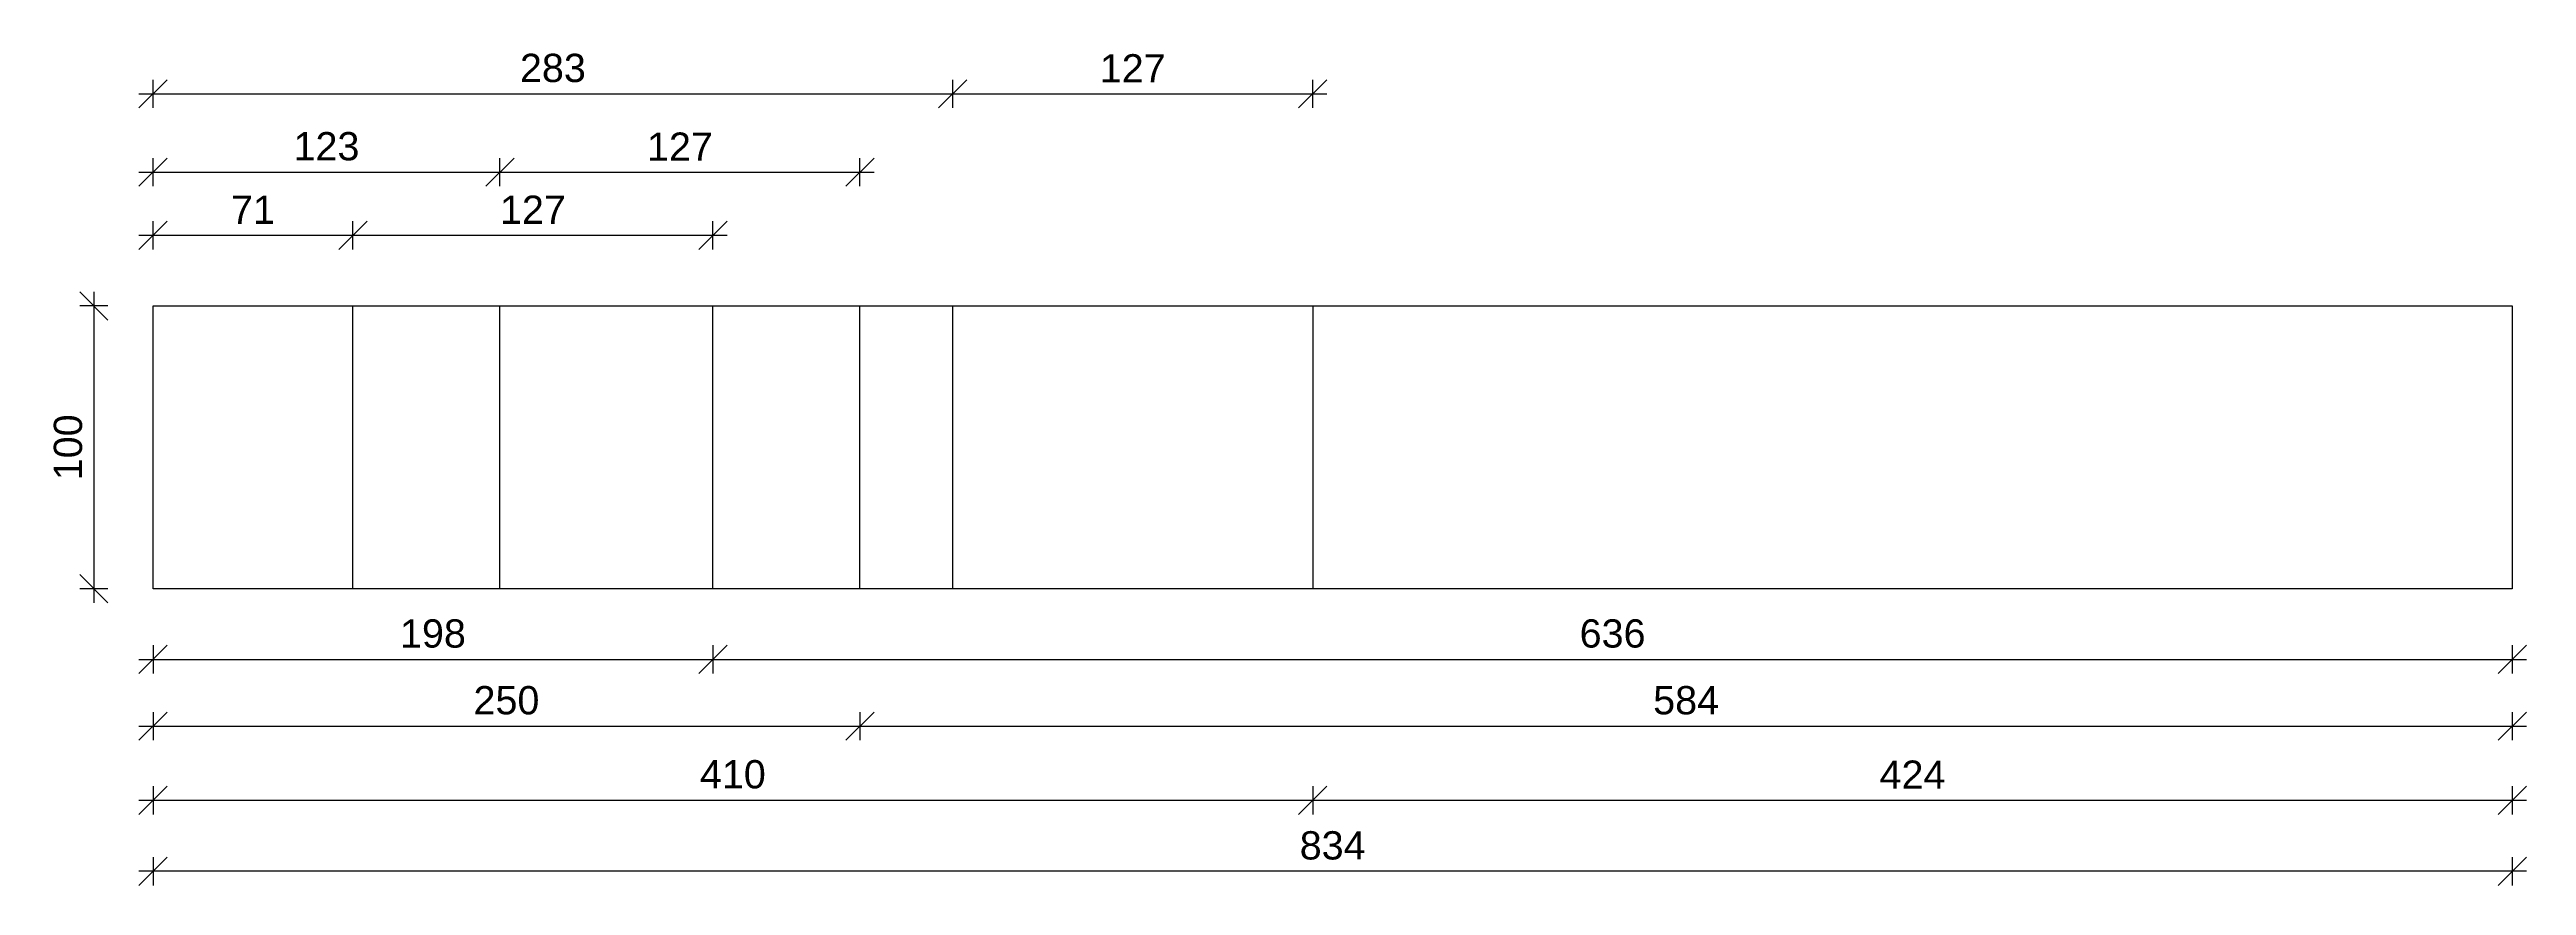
# Model space of a CAD drawing. Header units: millimetres. Extents: x 14254 to 24907, y 5288 to 8625.
# Drawn here: x 14254 to 15130, y 7694 to 7989 of the extents above; entities that cross this region are included whole.
import ezdxf

# ---------------------------------------------------------------- set-up
doc = ezdxf.new("R2010")
doc.units = ezdxf.units.MM
doc.layers.get('0').update_dxf_attribs({"lineweight": 25})
doc.layers.add('Mållinje (Afsætning af mål)', color=4, linetype='Continuous', lineweight=9)
doc.layers.add('Tyk fuldstregslinje (Optegning)', color=7, linetype='Continuous', lineweight=30)
doc.styles.add('Annotative', font='arial.ttf')
doc.dimstyles.new('Annotative', dxfattribs={"dimscale": 0, "dimtxt": 2.5, "dimasz": 2.5, "dimexe": 1.25, "dimexo": 1, "dimgap": 1, "dimtad": 1, "dimdec": 0, "dimzin": 0, "dimtxsty": 'Annotative', "dimblk": 'OBLIQUE', "dimcen": 1, "dimdle": 1.25, "dimadec": 0, "dimazin": 0, "dimtfac": 1, "dimtdec": 0, "dimtofl": 0, "dimtmove": 0, "dimatfit": 3, "dimfxl": 1.25, "dimfxlon": 1, "dimtolj": 1, "dimtzin": 0, "dimarcsym": 0})

# ---------------------------------------------------------------- blocks, each defined once
blk = doc.blocks.new('_Oblique')
at = {"color": 0, "linetype": 'ByBlock', "lineweight": -2}
blk.add_line((-0.5, -0.5), (0.5, 0.5), dxfattribs=at)
blk = doc.blocks.new('*D23')
at = {"layer": 'Defpoints', "color": 0, "transparency": 16777216}
for p in [(14361.42, 7923.83), (14290.71, 7898.83), (14361.42, 7898.83)]:
    blk.add_point(p, dxfattribs=at)
at = {"layer": 'Mållinje (Afsætning af mål)', "color": 0, "lineweight": -2, "transparency": 16777216}
for p, q in [((14290.71, 7918.83), (14290.71, 7928.83)), ((14361.42, 7918.83), (14361.42, 7928.83)), ((14285.71, 7923.83), (14366.42, 7923.83))]:
    blk.add_line(p, q, dxfattribs=at)
at = {"layer": 'Mållinje (Afsætning af mål)', "color": 0, "lineweight": -2, "transparency": 16777216, "xscale": 10, "yscale": 10, "zscale": 10, "rotation": 180}
blk.add_blockref('_Oblique', (14290.71, 7923.83), dxfattribs=at)
at = {"layer": 'Mållinje (Afsætning af mål)', "color": 0, "lineweight": -2, "transparency": 16777216, "xscale": 10, "yscale": 10, "zscale": 10}
blk.add_blockref('_Oblique', (14361.42, 7923.83), dxfattribs=at)
at = {"layer": 'Mållinje (Afsætning af mål)', "color": 0, "transparency": 16777216, "insert": (14326.06, 7932.85), "char_height": 10, "attachment_point": 5, "style": 'Annotative'}
blk.add_mtext('\\A1;71', dxfattribs=at)
blk = doc.blocks.new('*D24')
at = {"layer": 'Defpoints', "color": 0, "transparency": 16777216}
for p in [(14488.71, 7923.83), (14361.42, 7898.83), (14488.71, 7898.83)]:
    blk.add_point(p, dxfattribs=at)
at = {"layer": 'Mållinje (Afsætning af mål)', "color": 0, "lineweight": -2, "transparency": 16777216}
for p, q in [((14361.42, 7918.83), (14361.42, 7928.83)), ((14488.71, 7918.83), (14488.71, 7928.83)), ((14356.42, 7923.83), (14493.71, 7923.83))]:
    blk.add_line(p, q, dxfattribs=at)
at = {"layer": 'Mållinje (Afsætning af mål)', "color": 0, "lineweight": -2, "transparency": 16777216, "xscale": 10, "yscale": 10, "zscale": 10, "rotation": 180}
blk.add_blockref('_Oblique', (14361.42, 7923.83), dxfattribs=at)
at = {"layer": 'Mållinje (Afsætning af mål)', "color": 0, "lineweight": -2, "transparency": 16777216, "xscale": 10, "yscale": 10, "zscale": 10}
blk.add_blockref('_Oblique', (14488.71, 7923.83), dxfattribs=at)
at = {"layer": 'Mållinje (Afsætning af mål)', "color": 0, "transparency": 16777216, "insert": (14425.06, 7932.85), "char_height": 10, "attachment_point": 5, "style": 'Annotative'}
blk.add_mtext('\\A1;127', dxfattribs=at)
blk = doc.blocks.new('*D25')
at = {"layer": 'Defpoints', "color": 0, "transparency": 16777216}
for p in [(14413.42, 7946.13), (14290.71, 7898.83), (14413.42, 7898.83)]:
    blk.add_point(p, dxfattribs=at)
at = {"layer": 'Mållinje (Afsætning af mål)', "color": 0, "lineweight": -2, "transparency": 16777216}
for p, q in [((14285.71, 7946.13), (14418.42, 7946.13)), ((14290.71, 7941.13), (14290.71, 7951.13)), ((14413.42, 7941.13), (14413.42, 7951.13))]:
    blk.add_line(p, q, dxfattribs=at)
at = {"layer": 'Mållinje (Afsætning af mål)', "color": 0, "lineweight": -2, "transparency": 16777216, "xscale": 10, "yscale": 10, "zscale": 10, "rotation": 180}
blk.add_blockref('_Oblique', (14290.71, 7946.13), dxfattribs=at)
at = {"layer": 'Mållinje (Afsætning af mål)', "color": 0, "lineweight": -2, "transparency": 16777216, "xscale": 10, "yscale": 10, "zscale": 10}
blk.add_blockref('_Oblique', (14413.42, 7946.13), dxfattribs=at)
at = {"layer": 'Mållinje (Afsætning af mål)', "color": 0, "transparency": 16777216, "insert": (14352.06, 7955.24), "char_height": 10, "attachment_point": 5, "style": 'Annotative'}
blk.add_mtext('\\A1;123', dxfattribs=at)
blk = doc.blocks.new('*D26')
at = {"layer": 'Defpoints', "color": 0, "transparency": 16777216}
for p in [(14540.71, 7946.13), (14413.42, 7898.83), (14540.71, 7898.83)]:
    blk.add_point(p, dxfattribs=at)
at = {"layer": 'Mållinje (Afsætning af mål)', "color": 0, "lineweight": -2, "transparency": 16777216}
for p, q in [((14408.42, 7946.13), (14545.71, 7946.13)), ((14413.42, 7941.13), (14413.42, 7951.13)), ((14540.71, 7941.13), (14540.71, 7951.13))]:
    blk.add_line(p, q, dxfattribs=at)
at = {"layer": 'Mållinje (Afsætning af mål)', "color": 0, "lineweight": -2, "transparency": 16777216, "xscale": 10, "yscale": 10, "zscale": 10, "rotation": 180}
blk.add_blockref('_Oblique', (14413.42, 7946.13), dxfattribs=at)
at = {"layer": 'Mållinje (Afsætning af mål)', "color": 0, "lineweight": -2, "transparency": 16777216, "xscale": 10, "yscale": 10, "zscale": 10}
blk.add_blockref('_Oblique', (14540.71, 7946.13), dxfattribs=at)
at = {"layer": 'Mållinje (Afsætning af mål)', "color": 0, "transparency": 16777216, "insert": (14477.06, 7955.15), "char_height": 10, "attachment_point": 5, "style": 'Annotative'}
blk.add_mtext('\\A1;127', dxfattribs=at)
blk = doc.blocks.new('*D27')
at = {"layer": 'Defpoints', "color": 0, "transparency": 16777216}
for p in [(14573.55, 7973.83), (14290.71, 7898.83), (14573.55, 7898.83)]:
    blk.add_point(p, dxfattribs=at)
at = {"layer": 'Mållinje (Afsætning af mål)', "color": 0, "lineweight": -2, "transparency": 16777216}
for p, q in [((14285.71, 7973.83), (14578.55, 7973.83)), ((14290.71, 7968.83), (14290.71, 7978.83)), ((14573.55, 7968.83), (14573.55, 7978.83))]:
    blk.add_line(p, q, dxfattribs=at)
at = {"layer": 'Mållinje (Afsætning af mål)', "color": 0, "lineweight": -2, "transparency": 16777216, "xscale": 10, "yscale": 10, "zscale": 10, "rotation": 180}
blk.add_blockref('_Oblique', (14290.71, 7973.83), dxfattribs=at)
at = {"layer": 'Mållinje (Afsætning af mål)', "color": 0, "lineweight": -2, "transparency": 16777216, "xscale": 10, "yscale": 10, "zscale": 10}
blk.add_blockref('_Oblique', (14573.55, 7973.83), dxfattribs=at)
at = {"layer": 'Mållinje (Afsætning af mål)', "color": 0, "transparency": 16777216, "insert": (14432.13, 7982.93), "char_height": 10, "attachment_point": 5, "style": 'Annotative'}
blk.add_mtext('\\A1;283', dxfattribs=at)
blk = doc.blocks.new('*D28')
at = {"layer": 'Defpoints', "color": 0, "transparency": 16777216}
for p in [(14700.84, 7973.83), (14573.55, 7898.83), (14700.84, 7898.83)]:
    blk.add_point(p, dxfattribs=at)
at = {"layer": 'Mållinje (Afsætning af mål)', "color": 0, "lineweight": -2, "transparency": 16777216}
for p, q in [((14568.55, 7973.83), (14705.84, 7973.83)), ((14573.55, 7968.83), (14573.55, 7978.83)), ((14700.84, 7968.83), (14700.84, 7978.83))]:
    blk.add_line(p, q, dxfattribs=at)
at = {"layer": 'Mållinje (Afsætning af mål)', "color": 0, "lineweight": -2, "transparency": 16777216, "xscale": 10, "yscale": 10, "zscale": 10, "rotation": 180}
blk.add_blockref('_Oblique', (14573.55, 7973.83), dxfattribs=at)
at = {"layer": 'Mållinje (Afsætning af mål)', "color": 0, "lineweight": -2, "transparency": 16777216, "xscale": 10, "yscale": 10, "zscale": 10}
blk.add_blockref('_Oblique', (14700.84, 7973.83), dxfattribs=at)
at = {"layer": 'Mållinje (Afsætning af mål)', "color": 0, "transparency": 16777216, "insert": (14637.19, 7982.85), "char_height": 10, "attachment_point": 5, "style": 'Annotative'}
blk.add_mtext('\\A1;127', dxfattribs=at)
blk = doc.blocks.new('*D29')
at = {"layer": 'Defpoints', "color": 0, "transparency": 16777216}
for p in [(14290.71, 7798.83), (14488.71, 7798.83), (14488.71, 7773.83)]:
    blk.add_point(p, dxfattribs=at)
at = {"layer": 'Mållinje (Afsætning af mål)', "color": 0, "lineweight": -2, "transparency": 16777216}
for p, q in [((14290.71, 7778.83), (14290.71, 7768.83)), ((14488.71, 7778.83), (14488.71, 7768.83)), ((14285.71, 7773.83), (14493.71, 7773.83))]:
    blk.add_line(p, q, dxfattribs=at)
at = {"layer": 'Mållinje (Afsætning af mål)', "color": 0, "lineweight": -2, "transparency": 16777216, "xscale": 10, "yscale": 10, "zscale": 10, "rotation": 180}
blk.add_blockref('_Oblique', (14290.71, 7773.83), dxfattribs=at)
at = {"layer": 'Mållinje (Afsætning af mål)', "color": 0, "lineweight": -2, "transparency": 16777216, "xscale": 10, "yscale": 10, "zscale": 10}
blk.add_blockref('_Oblique', (14488.71, 7773.83), dxfattribs=at)
at = {"layer": 'Mållinje (Afsætning af mål)', "color": 0, "transparency": 16777216, "insert": (14389.71, 7782.93), "char_height": 10, "attachment_point": 5, "style": 'Annotative'}
blk.add_mtext('\\A1;198', dxfattribs=at)
blk = doc.blocks.new('*D30')
at = {"layer": 'Defpoints', "color": 0, "transparency": 16777216}
for p in [(14290.71, 7798.83), (14540.71, 7798.83), (14540.71, 7750.22)]:
    blk.add_point(p, dxfattribs=at)
at = {"layer": 'Mållinje (Afsætning af mål)', "color": 0, "lineweight": -2, "transparency": 16777216}
for p, q in [((14290.71, 7755.22), (14290.71, 7745.22)), ((14540.71, 7755.22), (14540.71, 7745.22)), ((14285.71, 7750.22), (14545.71, 7750.22))]:
    blk.add_line(p, q, dxfattribs=at)
at = {"layer": 'Mållinje (Afsætning af mål)', "color": 0, "lineweight": -2, "transparency": 16777216, "xscale": 10, "yscale": 10, "zscale": 10, "rotation": 180}
blk.add_blockref('_Oblique', (14290.71, 7750.22), dxfattribs=at)
at = {"layer": 'Mållinje (Afsætning af mål)', "color": 0, "lineweight": -2, "transparency": 16777216, "xscale": 10, "yscale": 10, "zscale": 10}
blk.add_blockref('_Oblique', (14540.71, 7750.22), dxfattribs=at)
at = {"layer": 'Mållinje (Afsætning af mål)', "color": 0, "transparency": 16777216, "insert": (14415.71, 7759.33), "char_height": 10, "attachment_point": 5, "style": 'Annotative'}
blk.add_mtext('\\A1;250', dxfattribs=at)
blk = doc.blocks.new('*D31')
at = {"layer": 'Defpoints', "color": 0, "transparency": 16777216}
for p in [(14290.71, 7798.83), (14700.84, 7798.83), (14700.84, 7724.04)]:
    blk.add_point(p, dxfattribs=at)
at = {"layer": 'Mållinje (Afsætning af mål)', "color": 0, "lineweight": -2, "transparency": 16777216}
for p, q in [((14290.71, 7729.04), (14290.71, 7719.04)), ((14700.84, 7729.04), (14700.84, 7719.04)), ((14285.71, 7724.04), (14705.84, 7724.04))]:
    blk.add_line(p, q, dxfattribs=at)
at = {"layer": 'Mållinje (Afsætning af mål)', "color": 0, "lineweight": -2, "transparency": 16777216, "xscale": 10, "yscale": 10, "zscale": 10, "rotation": 180}
blk.add_blockref('_Oblique', (14290.71, 7724.04), dxfattribs=at)
at = {"layer": 'Mållinje (Afsætning af mål)', "color": 0, "lineweight": -2, "transparency": 16777216, "xscale": 10, "yscale": 10, "zscale": 10}
blk.add_blockref('_Oblique', (14700.84, 7724.04), dxfattribs=at)
at = {"layer": 'Mållinje (Afsætning af mål)', "color": 0, "transparency": 16777216, "insert": (14495.77, 7733.15), "char_height": 10, "attachment_point": 5, "style": 'Annotative'}
blk.add_mtext('\\A1;410', dxfattribs=at)
blk = doc.blocks.new('*D32')
at = {"layer": 'Defpoints', "color": 0, "transparency": 16777216}
for p in [(14700.84, 7798.83), (15125.1, 7798.83), (15125.1, 7724.04)]:
    blk.add_point(p, dxfattribs=at)
at = {"layer": 'Mållinje (Afsætning af mål)', "color": 0, "lineweight": -2, "transparency": 16777216}
for p, q in [((14700.84, 7729.04), (14700.84, 7719.04)), ((15125.1, 7729.04), (15125.1, 7719.04)), ((14695.84, 7724.04), (15130.1, 7724.04))]:
    blk.add_line(p, q, dxfattribs=at)
at = {"layer": 'Mållinje (Afsætning af mål)', "color": 0, "lineweight": -2, "transparency": 16777216, "xscale": 10, "yscale": 10, "zscale": 10, "rotation": 180}
blk.add_blockref('_Oblique', (14700.84, 7724.04), dxfattribs=at)
at = {"layer": 'Mållinje (Afsætning af mål)', "color": 0, "lineweight": -2, "transparency": 16777216, "xscale": 10, "yscale": 10, "zscale": 10}
blk.add_blockref('_Oblique', (15125.1, 7724.04), dxfattribs=at)
at = {"layer": 'Mållinje (Afsætning af mål)', "color": 0, "transparency": 16777216, "insert": (14912.97, 7733.07), "char_height": 10, "attachment_point": 5, "style": 'Annotative'}
blk.add_mtext('\\A1;424', dxfattribs=at)
blk = doc.blocks.new('*D33')
at = {"layer": 'Defpoints', "color": 0, "transparency": 16777216}
for p in [(14290.71, 7798.83), (15125.1, 7798.83), (14290.71, 7698.89)]:
    blk.add_point(p, dxfattribs=at)
at = {"layer": 'Mållinje (Afsætning af mål)', "color": 0, "lineweight": -2, "transparency": 16777216}
for p, q in [((14290.71, 7703.89), (14290.71, 7693.89)), ((15125.1, 7703.89), (15125.1, 7693.89)), ((15130.1, 7698.89), (14285.71, 7698.89))]:
    blk.add_line(p, q, dxfattribs=at)
at = {"layer": 'Mållinje (Afsætning af mål)', "color": 0, "lineweight": -2, "transparency": 16777216, "xscale": 10, "yscale": 10, "zscale": 10, "rotation": 180}
blk.add_blockref('_Oblique', (14290.71, 7698.89), dxfattribs=at)
at = {"layer": 'Mållinje (Afsætning af mål)', "color": 0, "lineweight": -2, "transparency": 16777216, "xscale": 10, "yscale": 10, "zscale": 10}
blk.add_blockref('_Oblique', (15125.1, 7698.89), dxfattribs=at)
at = {"layer": 'Mållinje (Afsætning af mål)', "color": 0, "transparency": 16777216, "insert": (14707.9, 7708), "char_height": 10, "attachment_point": 5, "style": 'Annotative'}
blk.add_mtext('\\A1;834', dxfattribs=at)
blk = doc.blocks.new('*D34')
at = {"layer": 'Defpoints', "color": 0, "transparency": 16777216}
for p in [(14540.71, 7798.83), (15125.1, 7798.83), (15125.1, 7750.22)]:
    blk.add_point(p, dxfattribs=at)
at = {"layer": 'Mållinje (Afsætning af mål)', "color": 0, "lineweight": -2, "transparency": 16777216}
for p, q in [((14540.71, 7755.22), (14540.71, 7745.22)), ((15125.1, 7755.22), (15125.1, 7745.22)), ((14535.71, 7750.22), (15130.1, 7750.22))]:
    blk.add_line(p, q, dxfattribs=at)
at = {"layer": 'Mållinje (Afsætning af mål)', "color": 0, "lineweight": -2, "transparency": 16777216, "xscale": 10, "yscale": 10, "zscale": 10, "rotation": 180}
blk.add_blockref('_Oblique', (14540.71, 7750.22), dxfattribs=at)
at = {"layer": 'Mållinje (Afsætning af mål)', "color": 0, "lineweight": -2, "transparency": 16777216, "xscale": 10, "yscale": 10, "zscale": 10}
blk.add_blockref('_Oblique', (15125.1, 7750.22), dxfattribs=at)
at = {"layer": 'Mållinje (Afsætning af mål)', "color": 0, "transparency": 16777216, "insert": (14832.9, 7759.33), "char_height": 10, "attachment_point": 5, "style": 'Annotative'}
blk.add_mtext('\\A1;584', dxfattribs=at)
blk = doc.blocks.new('*D35')
at = {"layer": 'Defpoints', "color": 0, "transparency": 16777216}
for p in [(14488.71, 7798.83), (15125.1, 7798.83), (15125.1, 7773.83)]:
    blk.add_point(p, dxfattribs=at)
at = {"layer": 'Mållinje (Afsætning af mål)', "color": 0, "lineweight": -2, "transparency": 16777216}
for p, q in [((14488.71, 7778.83), (14488.71, 7768.83)), ((15125.1, 7778.83), (15125.1, 7768.83)), ((14483.71, 7773.83), (15130.1, 7773.83))]:
    blk.add_line(p, q, dxfattribs=at)
at = {"layer": 'Mållinje (Afsætning af mål)', "color": 0, "lineweight": -2, "transparency": 16777216, "xscale": 10, "yscale": 10, "zscale": 10, "rotation": 180}
blk.add_blockref('_Oblique', (14488.71, 7773.83), dxfattribs=at)
at = {"layer": 'Mållinje (Afsætning af mål)', "color": 0, "lineweight": -2, "transparency": 16777216, "xscale": 10, "yscale": 10, "zscale": 10}
blk.add_blockref('_Oblique', (15125.1, 7773.83), dxfattribs=at)
at = {"layer": 'Mållinje (Afsætning af mål)', "color": 0, "transparency": 16777216, "insert": (14806.9, 7782.94), "char_height": 10, "attachment_point": 5, "style": 'Annotative'}
blk.add_mtext('\\A1;636', dxfattribs=at)
blk = doc.blocks.new('*D36')
at = {"layer": 'Defpoints', "color": 0, "transparency": 16777216}
for p in [(14290.71, 7898.83), (14269.79, 7798.83), (14290.71, 7798.83)]:
    blk.add_point(p, dxfattribs=at)
at = {"layer": 'Mållinje (Afsætning af mål)', "color": 0, "lineweight": -2, "transparency": 16777216}
for p, q in [((14269.79, 7903.83), (14269.79, 7793.83)), ((14274.79, 7898.83), (14264.79, 7898.83)), ((14274.79, 7798.83), (14264.79, 7798.83))]:
    blk.add_line(p, q, dxfattribs=at)
at = {"layer": 'Mållinje (Afsætning af mål)', "color": 0, "lineweight": -2, "transparency": 16777216, "xscale": 10, "yscale": 10, "zscale": 10}
for p, rotation in [((14269.79, 7898.83), 90), ((14269.79, 7798.83), 270)]:
    blk.add_blockref('_Oblique', p, dxfattribs=dict(at, rotation=rotation))
at = {"layer": 'Mållinje (Afsætning af mål)', "color": 0, "transparency": 16777216, "insert": (14260.68, 7848.83), "char_height": 10, "attachment_point": 5, "rotation": 90, "style": 'Annotative'}
blk.add_mtext('\\A1;100', dxfattribs=at)

msp = doc.modelspace()

# ---------------------------------------------------------------- linework, layer by layer
at = {"layer": 'Tyk fuldstregslinje (Optegning)'}
for p, q in [((14290.71, 7798.83), (14290.71, 7898.83)), ((14290.71, 7898.83), (15125.1, 7898.83)), ((15125.1, 7898.83), (15125.1, 7798.83)), ((15125.1, 7798.83), (14290.71, 7798.83))]:
    msp.add_line(p, q, dxfattribs=at)
at = {"layer": 'Tyk fuldstregslinje (Optegning)', "color": 1}
for p, q in [((14361.42, 7798.83), (14361.42, 7898.83)), ((14488.71, 7798.83), (14488.71, 7898.83))]:
    msp.add_line(p, q, dxfattribs=at)
at = {"layer": 'Tyk fuldstregslinje (Optegning)', "color": 5}
for p, q in [((14413.42, 7798.83), (14413.42, 7898.83)), ((14540.71, 7798.83), (14540.71, 7898.83))]:
    msp.add_line(p, q, dxfattribs=at)
at = {"layer": 'Tyk fuldstregslinje (Optegning)', "color": 3}
for p, q in [((14573.55, 7798.83), (14573.55, 7898.83)), ((14700.84, 7898.83), (14700.84, 7798.83))]:
    msp.add_line(p, q, dxfattribs=at)

# ---------------------------------------------------------------- dimensions: what is measured, and where the dimension line sits
at = {"layer": 'Mållinje (Afsætning af mål)'}
for p1, p2, distance, picture, middle in [((14290.71, 7898.83), (14573.55, 7898.83), 75, '*D27', (14432.13, 7982.93)), ((14573.55, 7898.83), (14700.84, 7898.83), 75, '*D28', (14637.19, 7982.85)), ((14290.71, 7898.83), (14413.42, 7898.83), 47.31, '*D25', (14352.06, 7955.24)), ((14413.42, 7898.83), (14540.71, 7898.83), 47.31, '*D26', (14477.06, 7955.15)), ((14290.71, 7898.83), (14361.42, 7898.83), 25, '*D23', (14326.06, 7932.85)), ((14361.42, 7898.83), (14488.71, 7898.83), 25, '*D24', (14425.06, 7932.85)), ((14290.71, 7898.83), (14290.71, 7798.83), -20.92, '*D36', (14260.68, 7848.83)), ((14290.71, 7798.83), (14488.71, 7798.83), -25, '*D29', (14389.71, 7782.93)), ((14290.71, 7798.83), (14540.71, 7798.83), -48.6, '*D30', (14415.71, 7759.33)), ((14290.71, 7798.83), (14700.84, 7798.83), -74.78, '*D31', (14495.77, 7733.15)), ((15125.1, 7798.83), (14290.71, 7798.83), 99.94, '*D33', (14707.9, 7708)), ((14488.71, 7798.83), (15125.1, 7798.83), -25, '*D35', (14806.9, 7782.94)), ((14540.71, 7798.83), (15125.1, 7798.83), -48.6, '*D34', (14832.9, 7759.33)), ((14700.84, 7798.83), (15125.1, 7798.83), -74.78, '*D32', (14912.97, 7733.07))]:
    dim = msp.add_aligned_dim(p1=p1, p2=p2, distance=distance, dimstyle='Annotative', dxfattribs=at)
    dim.commit()
    dim.dimension.update_dxf_attribs({"geometry": picture, "text_midpoint": middle})

doc.saveas('drawing.dxf')
